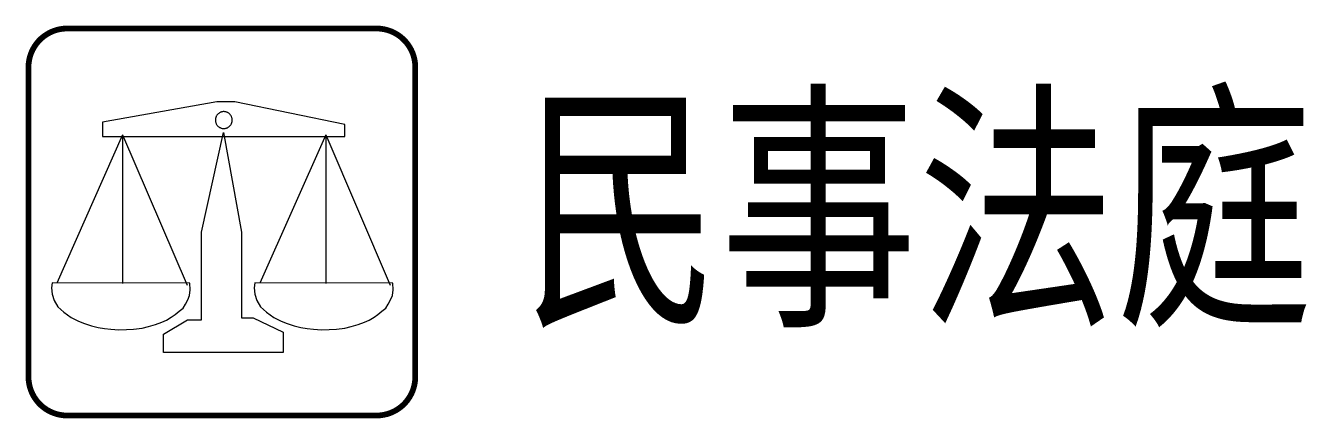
# Model space of a CAD drawing. Header units: millimetres. Extents: x -0.1 to 23.1, y -0.8 to 6.3.
import ezdxf

# ---------------------------------------------------------------- set-up
doc = ezdxf.new("R2010")
doc.units = ezdxf.units.MM
doc.layers.add('设施图块', color=7, linetype='Continuous')
doc.styles.add('设施块标注', font='SIMFANG.TTF', dxfattribs={"width": 0.75})

msp = doc.modelspace()

# ---------------------------------------------------------------- linework, layer by layer
at = {"layer": '设施图块', "color": 5}
for p, q in [((3.408, 4.971), (1.342, 4.603)), ((3.733, 4.971), (3.408, 4.971)), ((5.726, 4.565), (3.733, 4.971)), ((3.382, 4.657), (3.381, 4.647)), ((3.381, 4.647), (3.381, 4.637)), ((3.381, 4.637), (3.382, 4.627)), ((3.383, 4.666), (3.382, 4.657)), ((3.385, 4.676), (3.383, 4.666)), ((3.387, 4.685), (3.385, 4.676)), ((3.39, 4.694), (3.387, 4.685)), ((3.394, 4.703), (3.39, 4.694)), ((3.398, 4.712), (3.394, 4.703)), ((3.403, 4.721), (3.398, 4.712)), ((3.408, 4.729), (3.403, 4.721)), ((3.414, 4.737), (3.408, 4.729)), ((3.42, 4.744), (3.414, 4.737)), ((3.427, 4.751), (3.42, 4.744)), ((3.434, 4.758), (3.427, 4.751)), ((3.441, 4.764), (3.434, 4.758)), ((3.449, 4.77), (3.441, 4.764)), ((3.457, 4.775), (3.449, 4.77)), ((3.466, 4.779), (3.457, 4.775)), ((3.475, 4.783), (3.466, 4.779)), ((3.484, 4.787), (3.475, 4.783)), ((3.493, 4.79), (3.484, 4.787)), ((3.503, 4.792), (3.493, 4.79)), ((3.512, 4.794), (3.503, 4.792)), ((3.522, 4.795), (3.512, 4.794)), ((3.532, 4.795), (3.522, 4.795)), ((3.541, 4.795), (3.532, 4.795)), ((3.551, 4.794), (3.541, 4.795)), ((3.561, 4.793), (3.551, 4.794)), ((3.57, 4.791), (3.561, 4.793)), ((3.58, 4.788), (3.57, 4.791)), ((3.589, 4.785), (3.58, 4.788)), ((3.598, 4.781), (3.589, 4.785)), ((3.606, 4.777), (3.598, 4.781)), ((3.615, 4.772), (3.606, 4.777)), ((3.623, 4.767), (3.615, 4.772)), ((3.631, 4.761), (3.623, 4.767)), ((3.638, 4.755), (3.631, 4.761)), ((3.645, 4.748), (3.638, 4.755)), ((3.651, 4.74), (3.645, 4.748)), ((3.657, 4.733), (3.651, 4.74)), ((3.663, 4.725), (3.657, 4.733)), ((3.668, 4.716), (3.663, 4.725)), ((3.672, 4.708), (3.668, 4.716)), ((3.676, 4.699), (3.672, 4.708)), ((3.68, 4.69), (3.676, 4.699)), ((3.682, 4.68), (3.68, 4.69)), ((3.684, 4.671), (3.682, 4.68)), ((3.686, 4.661), (3.684, 4.671)), ((3.687, 4.652), (3.686, 4.661)), ((3.687, 4.642), (3.687, 4.652)), ((3.687, 4.632), (3.687, 4.642)), ((1.342, 4.603), (1.342, 4.344)), ((3.13, 2.614), (3.528, 4.418)), ((3.382, 4.627), (3.383, 4.618)), ((3.383, 4.618), (3.385, 4.608)), ((3.385, 4.608), (3.387, 4.599)), ((3.387, 4.599), (3.39, 4.59)), ((3.39, 4.59), (3.394, 4.581)), ((3.394, 4.581), (3.398, 4.572)), ((3.398, 4.572), (3.403, 4.563)), ((3.403, 4.563), (3.408, 4.555)), ((3.408, 4.555), (3.414, 4.547)), ((3.414, 4.547), (3.42, 4.54)), ((3.42, 4.54), (3.427, 4.533)), ((3.427, 4.533), (3.434, 4.526)), ((3.434, 4.526), (3.441, 4.52)), ((3.441, 4.52), (3.449, 4.515)), ((3.449, 4.515), (3.457, 4.509)), ((3.457, 4.509), (3.466, 4.505)), ((3.466, 4.505), (3.475, 4.501)), ((3.475, 4.501), (3.484, 4.497)), ((3.484, 4.497), (3.493, 4.494)), ((3.493, 4.494), (3.503, 4.492)), ((3.503, 4.492), (3.512, 4.49)), ((3.512, 4.49), (3.522, 4.489)), ((3.522, 4.489), (3.532, 4.489)), ((3.528, 4.418), (3.851, 2.614)), ((3.532, 4.489), (3.541, 4.489)), ((3.541, 4.489), (3.551, 4.49)), ((3.551, 4.49), (3.561, 4.491)), ((3.561, 4.491), (3.57, 4.493)), ((3.57, 4.493), (3.58, 4.496)), ((3.58, 4.496), (3.589, 4.499)), ((3.589, 4.499), (3.598, 4.503)), ((3.598, 4.503), (3.606, 4.507)), ((3.606, 4.507), (3.615, 4.512)), ((3.615, 4.512), (3.623, 4.517)), ((3.623, 4.517), (3.631, 4.523)), ((3.631, 4.523), (3.638, 4.53)), ((3.638, 4.53), (3.645, 4.536)), ((3.645, 4.536), (3.651, 4.544)), ((3.651, 4.544), (3.657, 4.551)), ((3.657, 4.551), (3.663, 4.559)), ((3.663, 4.559), (3.668, 4.568)), ((3.668, 4.568), (3.672, 4.576)), ((3.672, 4.576), (3.676, 4.585)), ((3.676, 4.585), (3.68, 4.594)), ((3.68, 4.594), (3.682, 4.604)), ((3.682, 4.604), (3.684, 4.613)), ((3.684, 4.613), (3.686, 4.623)), ((3.686, 4.623), (3.687, 4.632)), ((5.726, 4.344), (5.726, 4.565)), ((1.702, 4.375), (0.51, 1.693)), ((1.342, 4.344), (5.726, 4.344)), ((1.702, 4.375), (2.868, 1.655)), ((1.702, 4.375), (1.702, 1.689)), ((5.378, 4.375), (4.186, 1.693)), ((5.378, 4.375), (6.543, 1.655)), ((5.378, 4.375), (5.378, 1.689)), ((3.13, 1.028), (3.13, 2.614)), ((3.851, 2.614), (3.851, 1.066)), ((0.427, 1.699), (0.415, 1.61)), ((2.921, 1.693), (0.427, 1.699)), ((2.928, 1.573), (2.921, 1.693)), ((4.095, 1.699), (4.083, 1.61)), ((6.589, 1.693), (4.095, 1.699)), ((6.595, 1.573), (6.589, 1.693)), ((0.415, 1.61), (0.427, 1.496)), ((0.427, 1.496), (0.465, 1.382)), ((2.884, 1.389), (2.915, 1.471)), ((2.915, 1.471), (2.928, 1.573)), ((4.083, 1.61), (4.095, 1.496)), ((4.095, 1.496), (4.132, 1.382)), ((6.552, 1.389), (6.583, 1.471)), ((6.583, 1.471), (6.595, 1.573)), ((0.465, 1.382), (0.533, 1.268)), ((0.533, 1.268), (0.641, 1.167)), ((0.641, 1.167), (0.771, 1.072)), ((2.652, 1.124), (2.727, 1.186)), ((2.727, 1.186), (2.797, 1.244)), ((2.797, 1.244), (2.841, 1.312)), ((2.841, 1.312), (2.884, 1.389)), ((4.132, 1.382), (4.2, 1.268)), ((4.2, 1.268), (4.308, 1.167)), ((4.308, 1.167), (4.439, 1.072)), ((6.32, 1.124), (6.394, 1.186)), ((6.394, 1.186), (6.465, 1.244)), ((6.465, 1.244), (6.508, 1.312)), ((6.508, 1.312), (6.552, 1.389)), ((0.771, 1.072), (0.904, 1.008)), ((0.904, 1.008), (1.015, 0.964)), ((1.015, 0.964), (1.139, 0.921)), ((2.172, 0.908), (2.296, 0.946)), ((2.296, 0.946), (2.414, 0.989)), ((2.414, 0.989), (2.497, 1.022)), ((2.445, 0.77), (2.878, 1.028)), ((2.497, 1.022), (2.584, 1.078)), ((2.584, 1.078), (2.652, 1.124)), ((2.878, 1.028), (3.13, 1.028)), ((3.851, 1.066), (4.068, 1.066)), ((4.068, 1.066), (4.608, 0.807)), ((4.439, 1.072), (4.571, 1.008)), ((4.571, 1.008), (4.683, 0.964)), ((4.683, 0.964), (4.807, 0.921)), ((5.84, 0.908), (5.964, 0.946)), ((5.964, 0.946), (6.082, 0.989)), ((6.082, 0.989), (6.165, 1.022)), ((6.165, 1.022), (6.252, 1.078)), ((6.252, 1.078), (6.32, 1.124)), ((1.139, 0.921), (1.259, 0.894)), ((1.259, 0.894), (1.377, 0.875)), ((1.377, 0.875), (1.489, 0.863)), ((1.489, 0.863), (1.634, 0.85)), ((1.634, 0.85), (1.771, 0.857)), ((1.771, 0.857), (1.903, 0.863)), ((1.903, 0.863), (2.058, 0.881)), ((2.058, 0.881), (2.172, 0.908)), ((2.445, 0.439), (2.445, 0.77)), ((4.608, 0.807), (4.608, 0.439)), ((4.807, 0.921), (4.927, 0.894)), ((4.927, 0.894), (5.045, 0.875)), ((5.045, 0.875), (5.157, 0.863)), ((5.157, 0.863), (5.302, 0.85)), ((5.302, 0.85), (5.438, 0.857)), ((5.438, 0.857), (5.571, 0.863)), ((5.571, 0.863), (5.726, 0.881)), ((5.726, 0.881), (5.84, 0.908)), ((4.608, 0.439), (2.445, 0.439))]:
    msp.add_line(p, q, dxfattribs=at)
at = {"layer": '设施图块', "color": 5, "const_width": 0.104}
msp.add_lwpolyline([(0, 5.598, -0.41422), (0.7, 6.298), (6.298, 6.298, -0.414214), (6.998, 5.598), (6.998, 0, -0.414214), (6.298, -0.7), (0.7, -0.7, -0.414214), (0, 0), (0, 5.598)], format="xyb", dxfattribs=at)

# ---------------------------------------------------------------- texts
at = {"layer": '设施图块', "style": '设施块标注', "width": 0.75}
msp.add_attdef('民事法庭', (8.927, 1.288), '民事法庭', height=3.5, dxfattribs=at)

doc.saveas('drawing.dxf')
